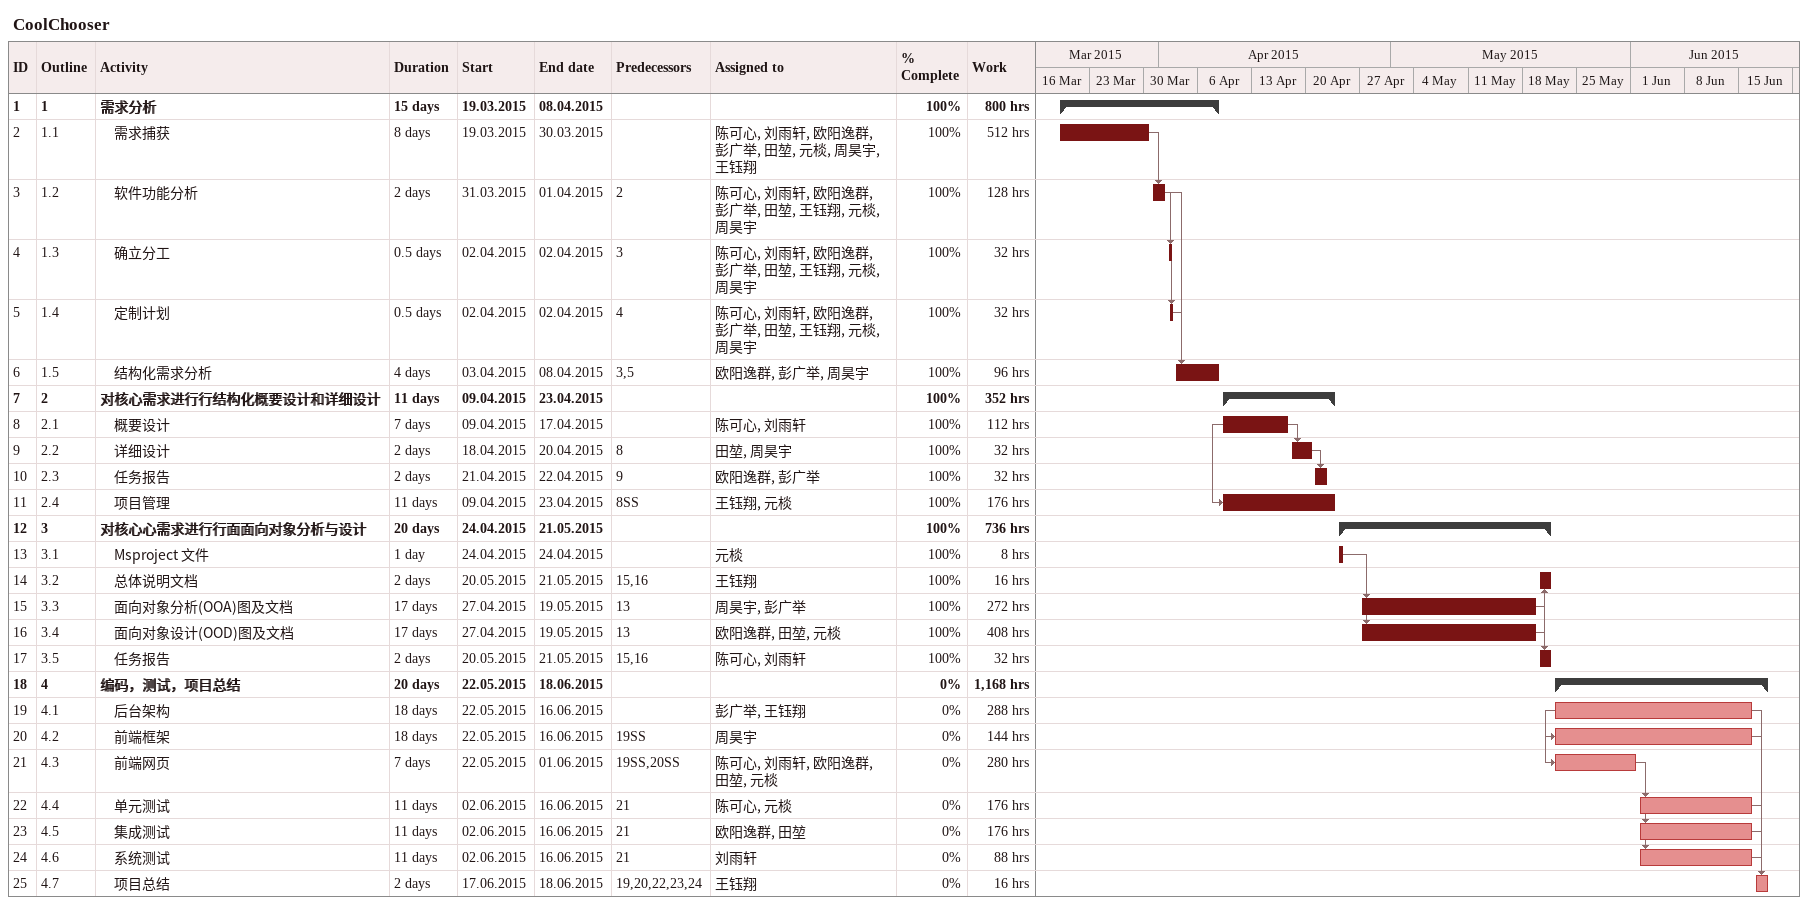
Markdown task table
CoolChooser

| ID | WBS | Task | Duration | Start | Finish | Predecessors | Resources | % complete | Work (h) |
|---|---|---|---|---|---|---|---|---|---|
| 1 | 1 | **需求分析** | 15d | 2015-03-19 | 2015-04-08 |  |  | 100 | 800 |
| 2 | 1.1 | 需求捕获 | 8d | 2015-03-19 | 2015-03-30 |  | 陈可心, 刘雨轩, 欧阳逸群, 彭广举, 田堃, 元棪, 周昊宇, 王钰翔 | 100 | 512 |
| 3 | 1.2 | 软件功能分析 | 2d | 2015-03-31 | 2015-04-01 | 2 | 陈可心, 刘雨轩, 欧阳逸群, 彭广举, 田堃, 王钰翔, 元棪, 周昊宇 | 100 | 128 |
| 4 | 1.3 | 确立分工 | 0.5d | 2015-04-02 | 2015-04-02 | 3 | 陈可心, 刘雨轩, 欧阳逸群, 彭广举, 田堃, 王钰翔, 元棪, 周昊宇 | 100 | 32 |
| 5 | 1.4 | 定制计划 | 0.5d | 2015-04-02 | 2015-04-02 | 4 | 陈可心, 刘雨轩, 欧阳逸群, 彭广举, 田堃, 王钰翔, 元棪, 周昊宇 | 100 | 32 |
| 6 | 1.5 | 结构化需求分析 | 4d | 2015-04-03 | 2015-04-08 | 3, 5 | 欧阳逸群, 彭广举, 周昊宇 | 100 | 96 |
| 7 | 2 | **对核⼼需求进⾏行结构化概要设计和详细设计** | 11d | 2015-04-09 | 2015-04-23 |  |  | 100 | 352 |
| 8 | 2.1 | 概要设计 | 7d | 2015-04-09 | 2015-04-17 |  | 陈可心, 刘雨轩 | 100 | 112 |
| 9 | 2.2 | 详细设计 | 2d | 2015-04-18 | 2015-04-20 | 8 | 田堃, 周昊宇 | 100 | 32 |
| 10 | 2.3 | 任务报告 | 2d | 2015-04-21 | 2015-04-22 | 9 | 欧阳逸群, 彭广举 | 100 | 32 |
| 11 | 2.4 | 项目管理 | 11d | 2015-04-09 | 2015-04-23 | 8SS | 王钰翔, 元棪 | 100 | 176 |
| 12 | 3 | **对核⼼心需求进⾏行⾯面向对象分析与设计** | 20d | 2015-04-24 | 2015-05-21 |  |  | 100 | 736 |
| 13 | 3.1 | Msproject 文件 | 1d | 2015-04-24 | 2015-04-24 |  | 元棪 | 100 | 8 |
| 14 | 3.2 | 总体说明文档 | 2d | 2015-05-20 | 2015-05-21 | 15, 16 | 王钰翔 | 100 | 16 |
| 15 | 3.3 | 面向对象分析(OOA)图及文档 | 17d | 2015-04-27 | 2015-05-19 | 13 | 周昊宇, 彭广举 | 100 | 272 |
| 16 | 3.4 | 面向对象设计(OOD)图及文档 | 17d | 2015-04-27 | 2015-05-19 | 13 | 欧阳逸群, 田堃, 元棪 | 100 | 408 |
| 17 | 3.5 | 任务报告 | 2d | 2015-05-20 | 2015-05-21 | 15, 16 | 陈可心, 刘雨轩 | 100 | 32 |
| 18 | 4 | **编码，测试，项目总结** | 20d | 2015-05-22 | 2015-06-18 |  |  | 0 | 1168 |
| 19 | 4.1 | 后台架构 | 18d | 2015-05-22 | 2015-06-16 |  | 彭广举, 王钰翔 | 0 | 288 |
| 20 | 4.2 | 前端框架 | 18d | 2015-05-22 | 2015-06-16 | 19SS | 周昊宇 | 0 | 144 |
| 21 | 4.3 | 前端网页 | 7d | 2015-05-22 | 2015-06-01 | 19SS, 20SS | 陈可心, 刘雨轩, 欧阳逸群, 田堃, 元棪 | 0 | 280 |
| 22 | 4.4 | 单元测试 | 11d | 2015-06-02 | 2015-06-16 | 21 | 陈可心, 元棪 | 0 | 176 |
| 23 | 4.5 | 集成测试 | 11d | 2015-06-02 | 2015-06-16 | 21 | 欧阳逸群, 田堃 | 0 | 176 |
| 24 | 4.6 | 系统测试 | 11d | 2015-06-02 | 2015-06-16 | 21 | 刘雨轩 | 0 | 88 |
| 25 | 4.7 | 项目总结 | 2d | 2015-06-17 | 2015-06-18 | 19, 20, 22, 23, 24 | 王钰翔 | 0 | 16 |
